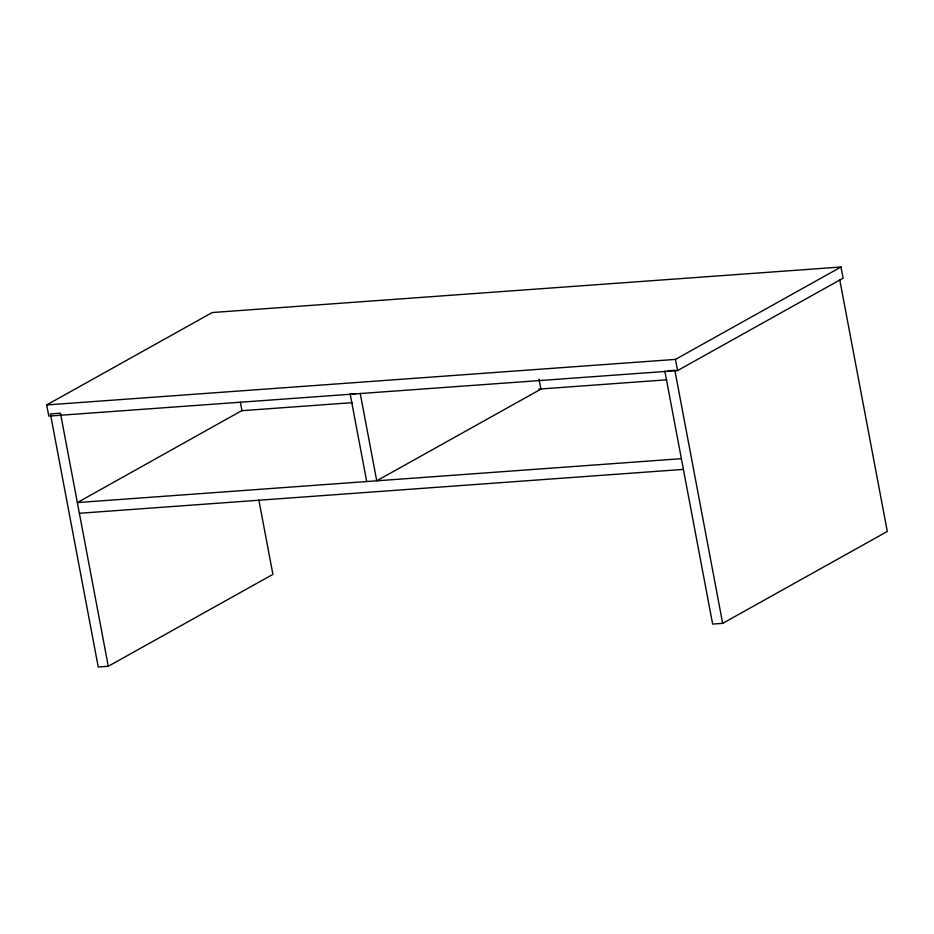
<?xml version="1.0" encoding="UTF-8"?>
<svg xmlns="http://www.w3.org/2000/svg" width="934" height="934" viewBox="0 0 934 934"><rect width="100%" height="100%" fill="white"/><g stroke="black" fill="none" stroke-linecap="round" stroke-linejoin="round"><path stroke-width="1.4" d="M46.7 404.936L212.228 312.54L840.974 267.007L843.087 278.169L677.559 370.564L48.813 416.097L46.7 404.936L675.445 359.403L840.974 267.007M108.274 666.269L60.453 413.202L50.424 413.925L98.233 666.993L108.274 666.269L272.903 574.375L258.858 500.029M664.821 371.008L712.642 624.075L722.671 623.352L887.3 531.458L839.759 279.826M667.682 370.81L674.85 370.284L722.671 623.352M355.901 393.634L350.168 394.055L366.7 481.512M352.538 402.647L241.672 410.703L77.347 502.574L681.388 458.676M538.755 389.116L666.771 379.811M79.367 513.28L683.408 469.382M675.445 359.403L677.559 370.564M539.011 379.111L540.914 389.139L376.729 480.788L360.209 393.331M240.365 402.169L241.976 410.68"/></g></svg>
